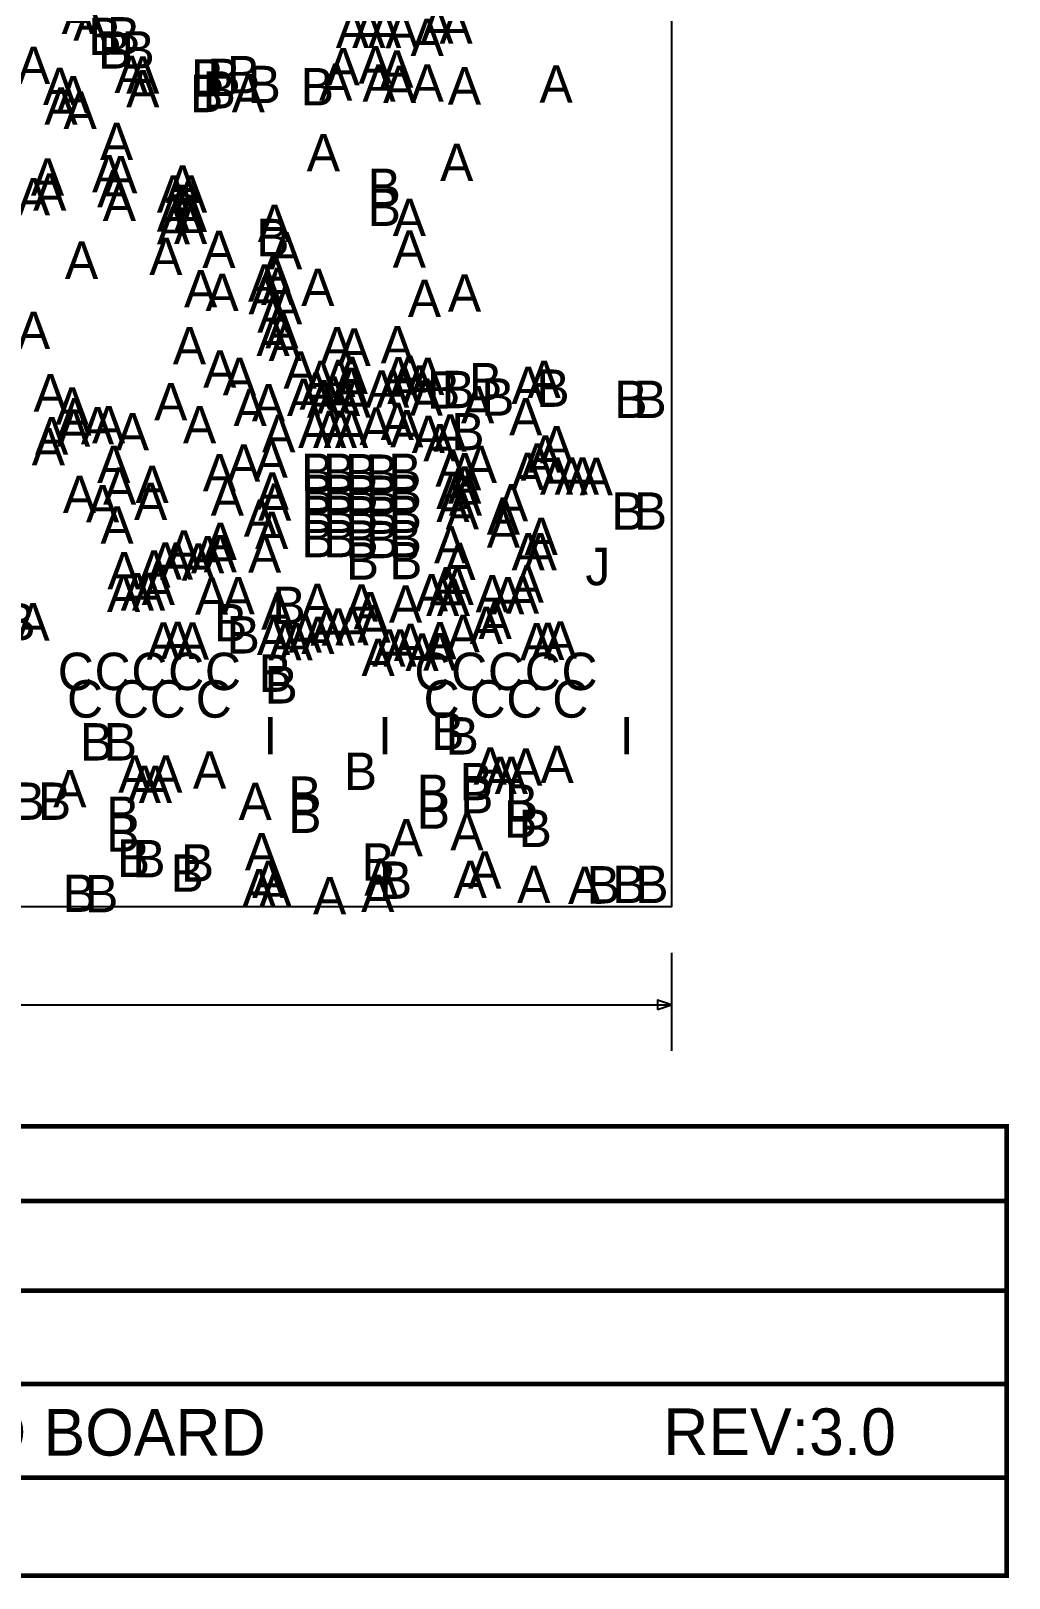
# Model space of a CAD drawing. Extents: x -467 to 397, y -239 to 349.
# Drawn here: x 42.2 to 95.4, y -51.6 to 32.4 of the extents above; entities that cross this region are included whole.
import ezdxf
from ezdxf.enums import TextEntityAlignment as Align

# ---------------------------------------------------------------- set-up
doc = ezdxf.new("R2010")
doc.units = 0
doc.layers.add('FAB', color=9, linetype='CONTINUOUS')

msp = doc.modelspace()

# ---------------------------------------------------------------- linework, layer by layer
at = {"layer": 'FAB'}
msp.add_lwpolyline([(-7.987284, -15.164054), (-7.987284, 84.836), (77.0128, 84.836), (77.0128, -15.164054)], close=True, dxfattribs=at)
for points in [[(77.0128, -17.664176), (77.0128, -22.997922)], [(39.1795, -20.4978), (77.0128, -20.4978)], [(76.2508, -20.7518), (77.0128, -20.4978), (76.2508, -20.2438), (76.2508, -20.7518)]]:
    msp.add_lwpolyline(points, dxfattribs=at)
at = {"layer": 'FAB', "const_width": 0.254}
for points in [[(-30.180534, -27.08656), (90.596466, -27.08656)], [(90.393266, -51.52136), (95.244666, -51.52136), (95.244666, -27.08656), (90.317066, -27.08656)], [(-30.180534, -31.15056), (95.244666, -31.15056)], [(-30.180534, -36.02736), (95.244666, -36.02736)], [(-30.180534, -41.10736), (95.244666, -41.10736)], [(-30.180534, -46.18736), (95.244666, -46.18736)], [(-30.180534, -51.52136), (90.596466, -51.52136)]]:
    msp.add_lwpolyline(points, dxfattribs=at)

# ---------------------------------------------------------------- texts
at = {"layer": 'FAB'}
for s, p in [('A', (44.7548, 33.2994)), ('A', (45.3898, 32.9438)), ('A', (64.262, 32.766)), ('A', (65.3034, 32.766)), ('B', (46.2026, 32.1564)), ('B', (47.2186, 32.1818)), ('A', (59.6646, 32.5374)), ('A', (60.5536, 32.5374)), ('A', (61.4172, 32.5374)), ('A', (62.357, 32.512)), ('A', (63.7286, 32.1056)), ('B', (46.736, 31.4198)), ('B', (48.006, 31.4198)), ('A', (42.320718, 30.5816)), ('A', (59.1566, 30.5054)), ('A', (60.9092, 30.607)), ('A', (62.0776, 30.3784)), ('A', (43.7388, 29.4386)), ('A', (47.625, 30.0863)), ('A', (48.26254, 30.0482)), ('A', (48.26254, 29.3116)), ('B', (51.78806, 29.8958)), ('B', (52.6796, 29.9212)), ('B', (53.7464, 30.0736)), ('B', (54.864, 29.5402)), ('B', (57.755282, 29.417264)), ('A', (58.75528, 29.6672)), ('A', (61.1124, 29.6164)), ('A', (62.23, 29.5402)), ('A', (63.7286, 29.6164)), ('A', (65.755266, 29.464)), ('A', (70.739, 29.5656)), ('A', (44.4754, 28.9814)), ('B', (51.73472, 29.04871)), ('B', (52.418488, 29.244798)), ('A', (54.000908, 29.032708)), ('A', (43.815, 28.3718)), ('A', (44.8564, 28.1432)), ('A', (46.8376, 26.4414)), ('A', (58.082688, 25.839166)), ('A', (65.333118, 25.302464)), ('A', (43.082718, 24.511)), ('A', (46.4058, 24.6888)), ('A', (47.0662, 24.638)), ('A', (42.320718, 23.4442)), ('A', (43.2054, 23.6982)), ('A', (46.6852, 23.876)), ('A', (49.93132, 23.58898)), ('A', (50.42154, 24.11984)), ('A', (50.86604, 23.57882)), ('B', (61.3918, 23.9522)), ('A', (46.99, 23.1394)), ('A', (49.9237, 22.54504)), ('A', (50.41392, 23.0759)), ('A', (50.85842, 22.53488)), ('B', (61.396118, 22.864064)), ('A', (49.93132, 21.86178)), ('A', (50.8635, 21.87956)), ('A', (55.4228, 21.9964)), ('A', (62.759336, 22.313646)), ('B', (55.3339, 21.2217)), ('A', (49.5173, 20.193)), ('A', (52.404264, 20.577556)), ('A', (56.0324, 20.512024)), ('A', (62.759336, 20.595082)), ('A', (44.9326, 19.9898)), ('A', (55.3974, 19.304)), ('A', (51.4096, 18.4404)), ('A', (54.8894, 18.7452)), ('A', (55.6006, 18.5674)), ('A', (57.780682, 18.512028)), ('A', (52.578, 18.2372)), ('A', (54.9148, 18.0594)), ('A', (56.0324, 17.51203)), ('A', (63.580518, 17.911064)), ('A', (65.759076, 18.210022)), ('A', (55.3974, 17.0688)), ('A', (42.320718, 16.1798)), ('A', (55.8292, 16.2052)), ('A', (50.8, 15.3416)), ('A', (55.3466, 15.7988)), ('A', (56.007, 15.5194)), ('A', (58.8264, 15.3416)), ('A', (59.755278, 15.259304)), ('A', (62.103, 15.3924)), ('A', (52.451508, 14.0716)), ('A', (53.518308, 13.6652)), ('A', (56.8198, 14.0208)), ('A', (57.9628, 13.5128)), ('A', (58.928, 13.5636)), ('A', (59.600338, 13.735304)), ('A', (62.159134, 13.712952)), ('A', (62.762638, 13.800836)), ('A', (63.758318, 13.669264)), ('B', (66.907918, 13.389864)), ('A', (70.082918, 13.516864)), ('A', (43.2308, 12.7762)), ('A', (57.007252, 12.529058)), ('A', (57.687718, 12.881864)), ('A', (58.094118, 12.450064)), ('A', (58.641742, 12.651994)), ('A', (59.186318, 12.526264)), ('A', (59.600338, 13.125704)), ('A', (59.770518, 12.441682)), ('A', (61.246512, 12.983464)), ('A', (61.856112, 12.983464)), ('A', (62.459108, 13.182092)), ('A', (63.314326, 13.251434)), ('A', (63.68161, 12.552172)), ('B', (64.621918, 12.932664)), ('B', (65.409318, 12.958318)), ('B', (67.568318, 12.551664)), ('A', (69.219318, 13.186664)), ('B', (70.568058, 13.031724)), ('A', (44.419012, 12.064238)), ('A', (49.784, 12.2936)), ('A', (54.102, 11.9888)), ('A', (55.09641, 12.23899)), ('A', (66.4718, 12.1412)), ('B', (74.807318, 12.424664)), ('B', (75.848718, 12.424664)), ('A', (44.5008, 10.866882)), ('A', (44.567602, 11.472926)), ('A', (45.797978, 10.993628)), ('A', (46.405292, 11.048492)), ('A', (51.352704, 11.049)), ('A', (57.611518, 10.798556)), ('A', (58.424318, 10.800588)), ('A', (59.008518, 10.799064)), ('A', (59.618118, 10.798556)), ('A', (60.951618, 10.964164)), ('A', (62.103254, 11.230864)), ('A', (62.619636, 10.824464)), ('A', (69.088, 11.4808)), ('A', (43.305984, 10.438892)), ('A', (47.7012, 10.668)), ('A', (55.656226, 10.5664)), ('A', (63.791084, 10.518902)), ('A', (64.418718, 10.062464)), ('A', (64.977518, 10.599928)), ('B', (65.942718, 10.672064)), ('A', (70.7644, 9.9568)), ('A', (43.1292, 9.8552)), ('A', (55.249318, 9.173464)), ('A', (70.152768, 9.446514)), ('A', (46.6852, 8.89)), ('A', (52.429918, 8.436864)), ('A', (53.750718, 8.956802)), ('B', (57.767982, 8.461756)), ('B', (58.961782, 8.461756)), ('B', (60.155582, 8.436356)), ('B', (61.273182, 8.410956)), ('B', (62.513718, 8.462264)), ('A', (65.079118, 8.690864)), ('A', (65.768728, 8.485124)), ('A', (66.6242, 8.889746)), ('A', (69.1896, 8.509)), ('A', (69.721476, 9.015222)), ('A', (70.7644, 8.255)), ('A', (71.562468, 8.259064)), ('A', (72.172068, 8.259064)), ('A', (47.005494, 7.706106)), ('A', (48.768, 7.7978)), ('A', (55.300118, 7.446264)), ('A', (65.127632, 7.474458)), ('A', (65.768728, 7.773924)), ('A', (72.9234, 8.2296)), ('A', (44.817792, 7.25297)), ('A', (46.0756, 6.7564)), ('A', (48.6918, 6.8834)), ('A', (52.861718, 7.116064)), ('A', (55.439056, 6.836664)), ('B', (57.793382, 7.318756)), ('B', (58.987182, 7.318756)), ('B', (60.180982, 7.293356)), ('B', (61.298582, 7.267956)), ('B', (62.539118, 7.319264)), ('A', (65.127632, 6.763258)), ('A', (65.8114, 7.112)), ('A', (68.319142, 6.800088)), ('A', (54.6608, 5.973064)), ('B', (57.793382, 6.175756)), ('B', (58.987182, 6.175756)), ('B', (60.180982, 6.150356)), ('B', (61.298582, 6.124956)), ('B', (62.539118, 6.176264)), ('A', (65.637918, 6.379464)), ('A', (67.873118, 6.084824)), ('B', (74.6506, 6.35)), ('B', (75.8698, 6.35)), ('A', (46.863, 5.588)), ('A', (55.272432, 5.303266)), ('A', (67.873118, 5.373624)), ('A', (69.9262, 4.9784)), ('A', (50.4952, 4.2926)), ('A', (52.4764, 4.699)), ('A', (52.4764, 4.0386)), ('B', (57.793382, 4.854956)), ('B', (58.987182, 4.854956)), ('B', (60.180982, 4.829556)), ('B', (61.298582, 4.804156)), ('B', (62.539118, 4.855464)), ('A', (65.002918, 4.522724)), ('A', (69.219318, 4.144264)), ('A', (69.879718, 4.144264)), ('A', (48.8696, 3.2004)), ('A', (49.483518, 3.636264)), ('A', (50.093118, 3.636264)), ('A', (51.2826, 3.5814)), ('A', (51.7906, 3.9878)), ('A', (54.8894, 4.012946)), ('B', (60.206382, 3.635756)), ('B', (62.564518, 3.661664)), ('A', (65.460118, 3.61696)), ('J', (73.012554, 3.336036)), ('A', (47.244, 3.115564)), ('A', (69.1642, 2.395728)), ('A', (47.2186, 1.883664)), ('A', (47.969678, 1.959864)), ('A', (48.579278, 1.959864)), ('A', (49.106836, 2.26568)), ('A', (52.00269, 1.7272)), ('A', (53.449982, 1.7526)), ('A', (63.961518, 1.909064)), ('A', (64.571118, 1.655064)), ('A', (64.774318, 2.290064)), ('A', (65.155318, 1.655064)), ('A', (65.358518, 2.264664)), ('A', (67.263518, 1.8542)), ('A', (68.114418, 1.743964)), ('A', (68.914518, 1.782064)), ('A', (55.604918, 0.918464)), ('B', (56.214518, 1.223264)), ('A', (57.751472, 1.388618)), ('A', (60.151518, 1.355852)), ('A', (60.634118, 0.943864)), ('A', (62.551564, 1.299464)), ('B', (41.529, 0.3302)), ('A', (42.291, 0.3302)), ('B', (53.039518, 0.283464)), ('A', (58.282078, 0.054864)), ('A', (58.891678, 0.054864)), ('A', (59.6392, 0.0762)), ('A', (60.836302, 0.220472)), ('A', (66.942208, 0.13843)), ('A', (67.42811, 0.414528)), ('A', (49.381918, -0.707136)), ('A', (50.156618, -0.672338)), ('A', (50.96383, -0.710946)), ('B', (53.725318, -0.376936)), ('A', (55.372, -0.4572)), ('A', (55.996078, -0.750316)), ('A', (56.605678, -0.750316)), ('A', (57.0992, -0.3302)), ('A', (57.785, -0.4064)), ('A', (62.818518, -0.783336)), ('A', (64.418718, -0.691896)), ('A', (65.6844, -0.3048)), ('A', (69.676518, -0.746252)), ('A', (70.286118, -0.732536)), ('A', (70.9676, -0.6604)), ('A', (61.0616, -1.6002)), ('A', (61.646562, -1.088136)), ('A', (62.256162, -1.088136)), ('A', (63.4492, -1.3208)), ('A', (64.418718, -1.301496)), ('C', (44.620942, -2.363978)), ('C', (46.620938, -2.363978)), ('C', (48.620934, -2.363978)), ('C', (50.62093, -2.363978)), ('C', (52.620926, -2.363978)), ('B', (55.458868, -2.461514)), ('C', (64.012826, -2.363978)), ('C', (66.012822, -2.363978)), ('C', (68.012818, -2.363978)), ('C', (70.012814, -2.363978)), ('C', (72.01281, -2.363978)), ('B', (55.782718, -3.094736)), ('C', (45.120814, -3.864102)), ('C', (47.620936, -3.864102)), ('C', (49.620932, -3.864102)), ('C', (52.121054, -3.864102)), ('C', (64.512698, -3.864102)), ('C', (67.01282, -3.864102)), ('C', (69.012816, -3.864102)), ('C', (71.512938, -3.864102)), ('I', (55.190898, -5.864098)), ('I', (61.442854, -5.864098)), ('B', (64.8462, -5.6134)), ('B', (65.6336, -5.8674)), ('I', (74.582782, -5.864098)), ('B', (45.749718, -6.193536)), ('B', (47.045118, -6.193536)), ('A', (51.896518, -7.717536)), ('A', (67.153282, -7.506208)), ('A', (69.092318, -7.565136)), ('A', (70.794118, -7.412736)), ('A', (47.823882, -7.946136)), ('A', (48.340518, -8.497316)), ('A', (48.950118, -8.497316)), ('A', (49.517554, -7.938008)), ('B', (60.100718, -7.793736)), ('B', (66.399918, -8.352536)), ('A', (67.695318, -8.014716)), ('A', (68.304918, -8.014716)), ('B', (42.041318, -9.419336)), ('B', (43.463718, -9.419336)), ('A', (44.2976, -8.7376)), ('B', (57.078118, -9.089136)), ('B', (64.063118, -8.987536)), ('B', (66.425318, -9.063736)), ('B', (47.172118, -10.181336)), ('A', (54.375304, -9.434322)), ('B', (57.078118, -10.130536)), ('B', (64.063118, -9.901936)), ('B', (68.863718, -9.520936)), ('A', (65.891918, -11.070336)), ('B', (68.812918, -10.384536)), ('B', (69.605398, -10.897616)), ('B', (47.172118, -11.146536)), ('A', (62.589918, -11.400536)), ('B', (47.756318, -12.518136)), ('B', (48.594518, -12.543536)), ('B', (51.236118, -12.772136)), ('A', (54.72176, -12.156694)), ('B', (61.065918, -12.721336)), ('B', (50.677318, -13.330936)), ('A', (61.218318, -13.534136)), ('A', (66.857118, -13.153136)), ('B', (44.809918, -14.423136)), ('B', (46.029118, -14.448536)), ('A', (54.588918, -14.118336)), ('A', (55.110634, -13.672312)), ('A', (55.477918, -14.194536)), ('A', (61.040518, -14.423136)), ('B', (62.005718, -13.711936)), ('A', (66.069718, -13.661136)), ('A', (69.524118, -13.940536)), ('A', (72.292718, -13.991336)), ('B', (73.308718, -13.965936)), ('B', (74.705718, -13.940536)), ('B', (75.950318, -13.940536)), ('A', (58.424318, -14.550136))]:
    msp.add_text(s, height=2.032, dxfattribs=at).set_placement(p, align=Align.MIDDLE_CENTER)
for s, p in [('PART NO/CARD REF:ARROW_IMX8XML_RD BOARD', (-29.037534, -44.99356)), ('REV:3.0', (76.5683, -44.966636))]:
    msp.add_text(s, height=2.54, dxfattribs=at).set_placement(p)

doc.saveas('drawing.dxf')
